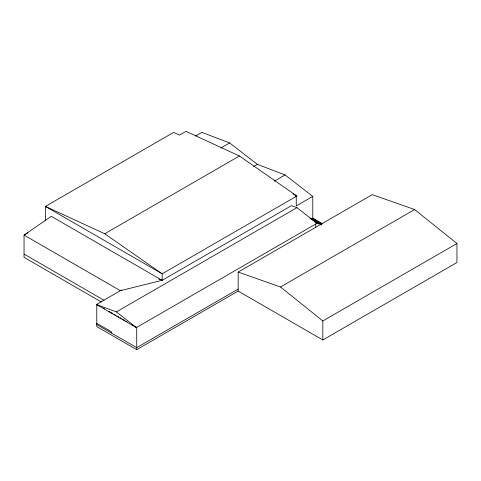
<?xml version="1.0" encoding="UTF-8"?>
<svg xmlns="http://www.w3.org/2000/svg" width="481" height="481" viewBox="0 0 481 481"><rect width="100%" height="100%" fill="white"/><g stroke="black" fill="none" stroke-linecap="round" stroke-linejoin="round"><path stroke-width="0.72" d="M27.946 232.84L24.05 235.089L24.05 257.353L101.485 302.062M195.581 136.051L201.942 132.383L229.653 142.947L257.365 164.376L285.071 174.946L312.782 196.374L312.782 218.645M220.749 148.088L229.653 142.947M239.43 155.982L186.021 131.355L179.503 135.119L173.605 132.395L45.406 206.409L104.72 233.754L239.43 155.982L296.861 196.038L162.151 273.809L45.406 206.409L45.406 220.677M253.547 166.582L257.365 164.376M274.26 181.187L285.071 174.946M104.72 233.754L162.151 273.809L162.151 280.321L51.305 216.324L24.05 235.089L120.358 290.686L162.151 280.321L291.498 205.64L296.945 207.654L316.925 223.34L136.376 327.579L96.416 304.509L121.657 289.941M312.782 196.374L296.248 205.922L296.248 196.386L295.051 195.695M96.416 304.509L116.396 311.892L296.945 207.654M238.161 291.083L238.161 272.072L372.282 194.637L414.616 209.548L456.95 243.518L456.95 262.53L322.823 339.965L238.161 291.083L136.724 349.645L96.771 326.575L96.771 304.305L98.701 305.423M238.161 289.075L136.724 347.637L96.771 324.573M238.161 272.072L280.495 286.983L414.616 209.548M322.823 339.965L322.823 320.953L456.95 243.518M158.688 279.04L162.151 280.321M292.971 193.789L296.861 196.038M322.318 223.647L312.782 218.14L311.82 218.699L311.82 218.2L321.987 224.068M314.057 219.378L315.326 220.112M316.27 221.266L317.538 222M321.657 224.489L310.852 218.254L310.852 218.753M309.842 218.332L321.284 224.94M317.472 223.238L318.741 223.972M315.013 222.24L316.925 223.34M24.05 254.094L104.088 300.306M103.211 308.026L104.503 308.772M109.013 311.375L112.879 313.612M114.171 314.352L115.458 315.097M116.745 315.843L118.681 316.961M119.967 317.7L121.26 318.446M122.547 319.192L124.483 320.31M125.769 321.049L127.056 321.795M131.572 324.398L132.858 325.144M134.794 326.262L136.724 327.375L136.724 349.645M96.771 323.316L111.303 331.71L111.303 332.96M116.396 311.892L136.376 327.579M280.495 286.983L322.823 320.953M315.77 224.008L315.77 227.266"/></g></svg>
